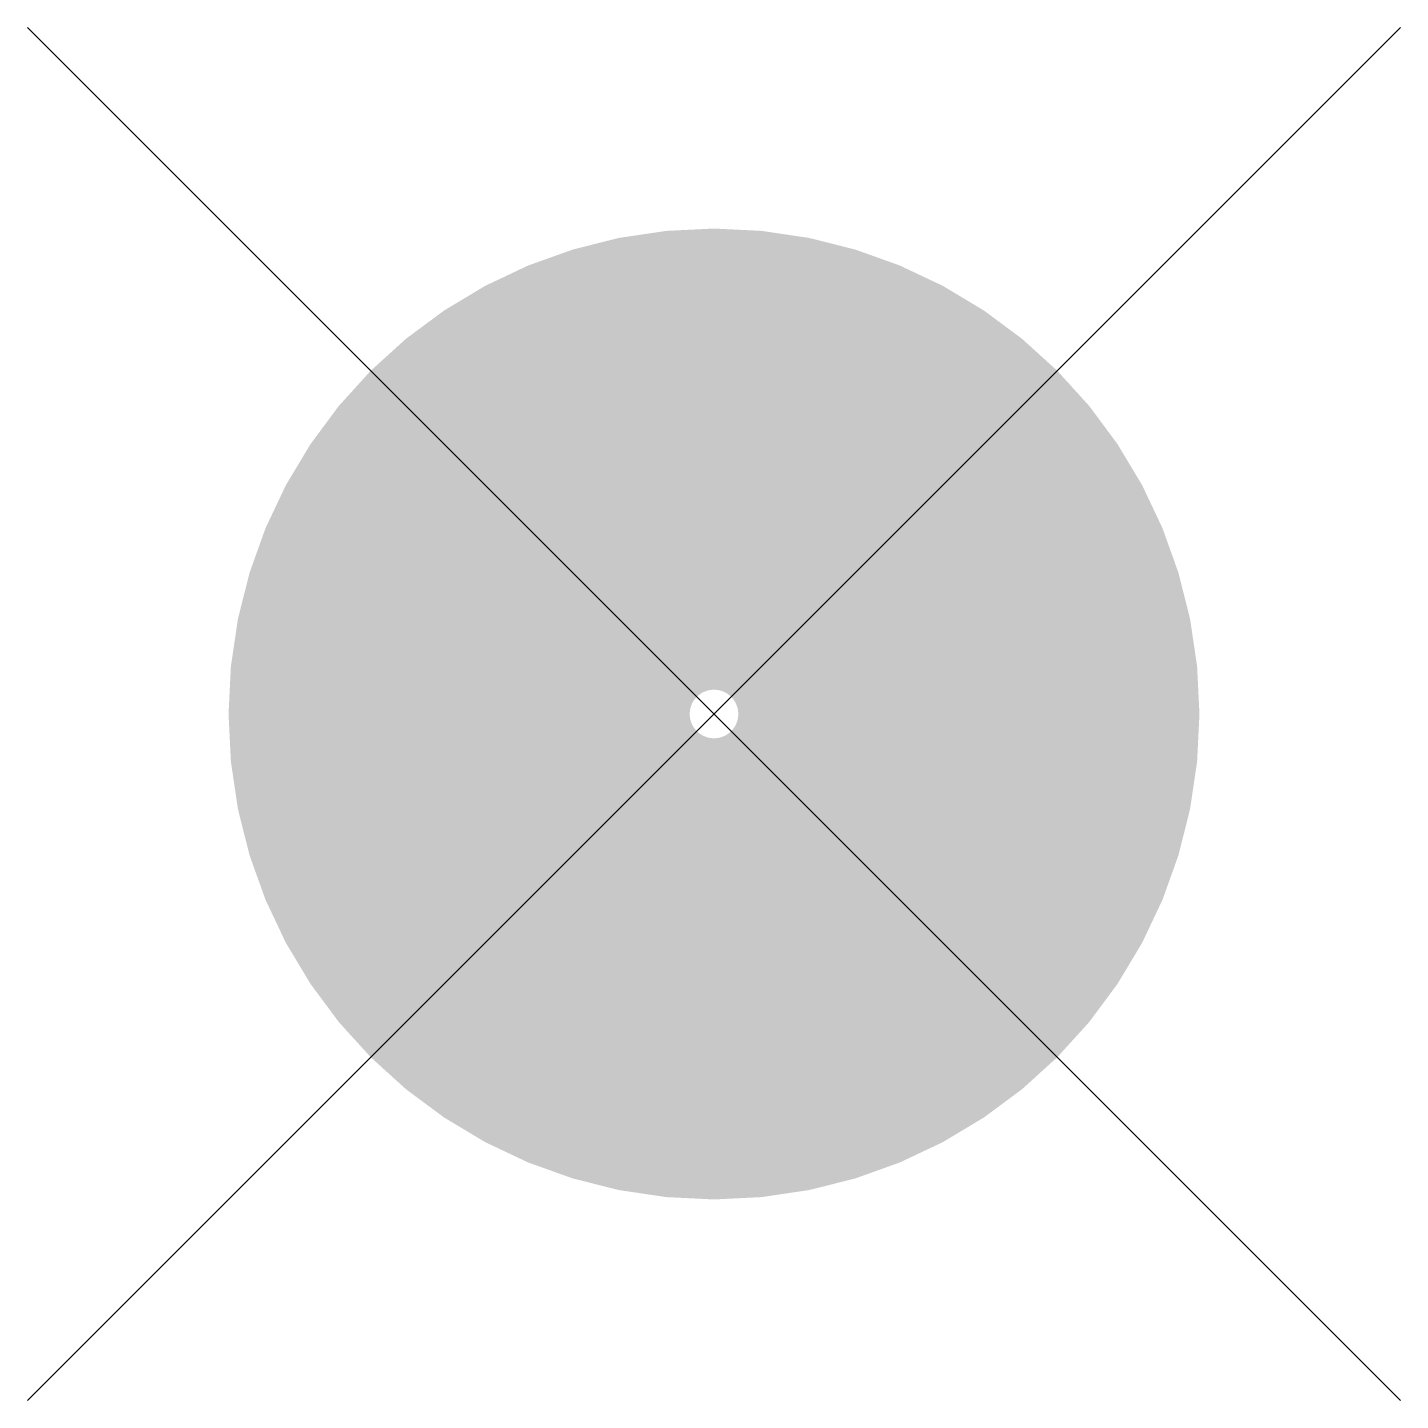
# Model space of a CAD drawing. Extents: x 452.9 to 467.1, y 292.9 to 307.1.
import ezdxf

# ---------------------------------------------------------------- set-up
doc = ezdxf.new("R2010")
doc.units = 0
doc.header["$LTSCALE"] = 20
doc.header["$MEASUREMENT"] = 0
doc.layers.get('0').update_dxf_attribs({"linetype": 'CONTINUOUS'})

msp = doc.modelspace()

# ---------------------------------------------------------------- linework, layer by layer
for p, q in [((452.929, 307.071), (467.071, 292.929)), ((452.929, 292.929), (467.071, 307.071))]:
    msp.add_line(p, q)
at = {"const_width": 4.75}
msp.add_lwpolyline([(457.375, 300, 1), (462.625, 300, 1)], format="xyb", close=True, dxfattribs=at)

doc.saveas('drawing.dxf')
